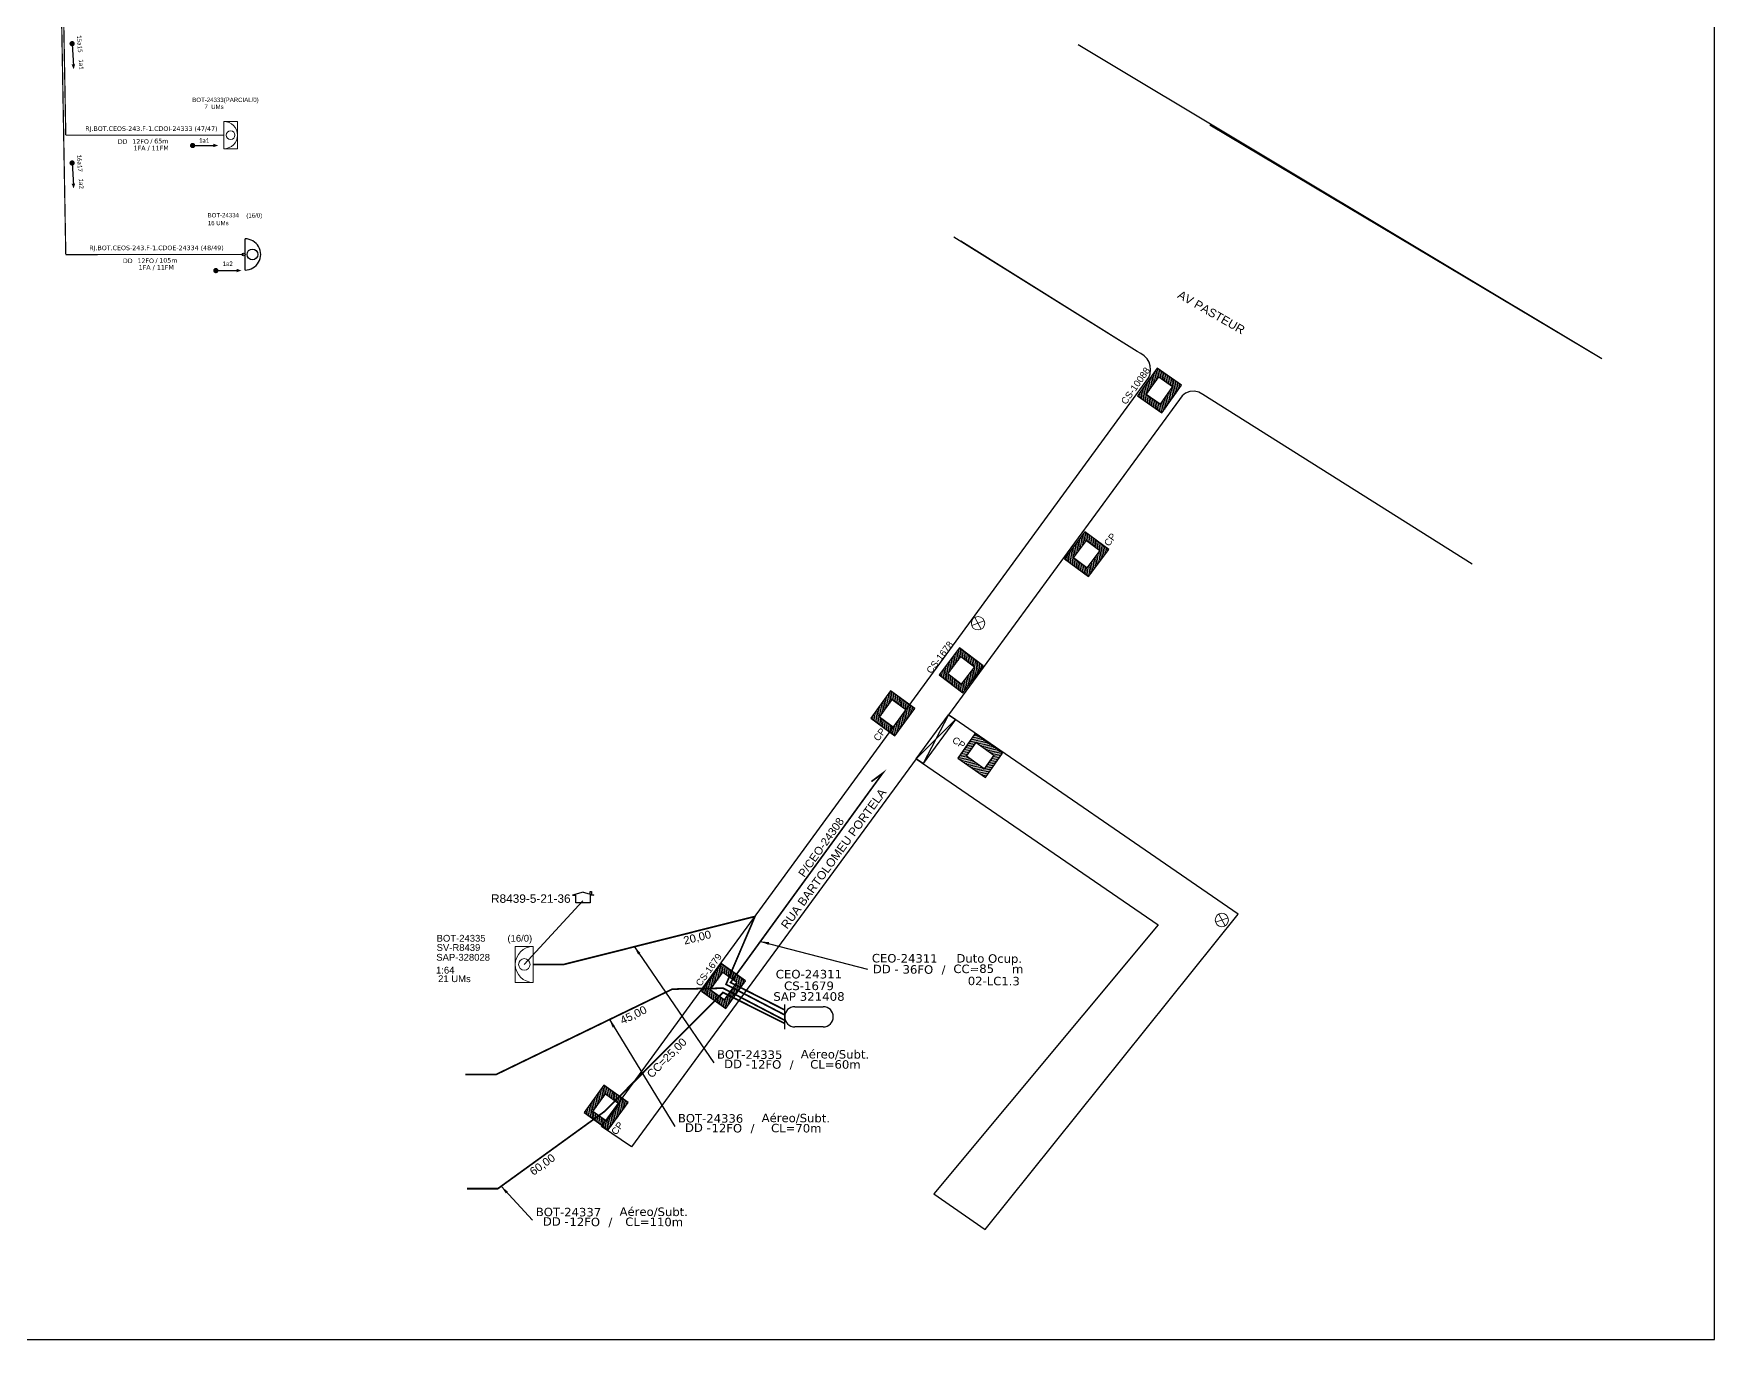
# Paper-space layout 'CDOI-24335' of a CAD drawing. Extents: x 1009 to 1848, y 3 to 597.
# Drawn here: x 1450.8 to 1847.8, y 2.8 to 311.2 of the extents above; entities that cross this region are included whole.
import ezdxf
from ezdxf.enums import TextEntityAlignment as Align

# ---------------------------------------------------------------- set-up
doc = ezdxf.new("R2010")
doc.units = 0
doc.header["$MEASUREMENT"] = 0
doc.layers.get('0').update_dxf_attribs({"linetype": 'CONTINUOUS'})
for name, color, linetype in [('10.1-Caixas Subterrâneas', 5, 'CONTINUOUS'), ('20.4-CEOS', 1, 'CONTINUOUS'), ('20.5-CEO', 1, 'CONTINUOUS'), ('CAP a instalar', 1, 'CONTINUOUS'), ('CDO_POSTE', 1, 'CONTINUOUS'), ('label_cabos', 7, 'CONTINUOUS'), ('locais', 7, 'CONTINUOUS'), ('METRAGEM', 92, 'CONTINUOUS'), ('QUADRA', 94, 'CONTINUOUS'), ('SETA', 7, 'CONTINUOUS'), ('surveys', 7, 'CONTINUOUS'), ('surveys legendas', 7, 'CONTINUOUS')]:
    doc.layers.add(name, color=color, linetype=linetype)
for name, color, linetype, lineweight in [('10.4-Postes', 1, 'CONTINUOUS', 0), ("20.0-LEGENDA DOS CDO'S", 1, 'CONTINUOUS', 0), ('20.1-CDO_INTERIOR', 1, 'CONTINUOUS', 0), ('20.2-CDO_POSTE', 1, 'CONTINUOUS', 5), ('40.1-ETIQUETAS', 1, 'CONTINUOUS', 20), ('Segmento Logradouro Texto', 251, 'CONTINUOUS', 0)]:
    doc.layers.add(name, color=color, linetype=linetype, lineweight=lineweight)
doc.layers.add('DROP DE CLIENTE', color=140, linetype='CONTINUOUS', plot=False)
doc.styles.add('ARIAL', font='arial.ttf')
doc.styles.add('DIGICADE', font='arial.ttf')
doc.styles.add('siredit', font='verdana.ttf')
doc.dimstyles.new('CC', dxfattribs={"dimtxt": 1, "dimasz": 2, "dimexe": 0.18, "dimexo": 0.0625, "dimgap": 0.09, "dimtad": 0, "dimdec": 0, "dimrnd": 1, "dimzin": 0, "dimdsep": 46, "dimtxsty": 'siredit', "dimblk": 'NONE', "dimcen": 0, "dimse1": 1, "dimse2": 1, "dimsd1": 1, "dimsd2": 1, "dimclrt": 7, "dimadec": 0, "dimazin": 0, "dimtfac": 1, "dimtdec": 0, "dimtofl": 0, "dimtmove": 0, "dimatfit": 3, "dimfxl": 0, "dimtolj": 1, "dimtzin": 0, "dimarcsym": 0})

# ---------------------------------------------------------------- blocks, each defined once
blk = doc.blocks.new('SURVEY_SURVEY')
for p, q in [((-0.0000126, 0.0000127), (-0.0000251, 0.000009)), ((-0.0000251, 0.000009), (-0.0000212, 0.000009)), ((-0.0000212, 0), (-0.0000212, 0.000009)), ((-0.000004, 0), (-0.0000212, 0)), ((-0.0000126, 0.0000127), (0, 0.000009)), ((-0.0000041, 0.0000132), (-0.0000028, 0.0000132)), ((-0.0000041, 0.0000103), (-0.0000041, 0.0000132)), ((0, 0.000009), (-0.000004, 0.000009)), ((-0.000004, 0.000009), (-0.000004, 0)), ((-0.0000028, 0.0000132), (-0.0000028, 0.0000099))]:
    blk.add_line(p, q)
blk = doc.blocks.new('POSTE_CELULA_9')
at = {"layer": '10.4-Postes', "color": 10}
for points in [[(-98.28, 125.14), (-100.92, 124.16)], [(-100.27, 125.89), (-98.93, 123.41)]]:
    blk.add_lwpolyline(points, dxfattribs=at)
blk.add_circle((-99.6, 124.65), 1.41, dxfattribs=at)
blk = doc.blocks.new('*X341')
at = {"color": 0, "linetype": 'Continuous'}
for p, q in [((-1.25, 0.34099), (-0.49099, 1.1)), ((-1.25, 0.517767), (-0.667767, 1.1)), ((-1.25, 0.694544), (-0.844544, 1.1)), ((-1.25, 0.87132), (-1.02132, 1.1)), ((-1.25, 1.048097), (-1.198097, 1.1)), ((-1.25, 0.164214), (-0.8035, 0.610714)), ((-1.25, -0.012563), (-0.8035, 0.433937)), ((-1.25, -0.18934), (-0.8035, 0.25716)), ((-1.25, -0.366117), (-0.8035, 0.080383)), ((-0.789214, 0.625), (-0.314214, 1.1)), ((-0.612437, 0.625), (-0.137437, 1.1)), ((-0.43566, 0.625), (0.03934, 1.1)), ((-0.258883, 0.625), (0.216117, 1.1)), ((-0.082107, 0.625), (0.392893, 1.1)), ((0.09467, 0.625), (0.56967, 1.1)), ((0.271447, 0.625), (0.746447, 1.1)), ((0.448223, 0.625), (0.923223, 1.1)), ((0.625, 0.625), (1.1, 1.1)), ((0.801777, 0.625), (1.25, 1.073223)), ((0.8035, 0.449947), (1.25, 0.896447)), ((0.8035, 0.27317), (1.25, 0.71967)), ((0.8035, 0.096393), (1.25, 0.542893)), ((0.8035, -0.080383), (1.25, 0.366117)), ((0.8035, -0.25716), (1.25, 0.18934)), ((0.8035, -0.433937), (1.25, 0.012563)), ((-1.25, -0.542893), (-0.8035, -0.096393)), ((-1.25, -0.71967), (-0.8035, -0.27317)), ((-1.25, -0.896447), (-0.8035, -0.449947)), ((-1.25, -1.073223), (-0.801777, -0.625)), ((-1.1, -1.1), (-0.625, -0.625)), ((-0.923223, -1.1), (-0.448223, -0.625)), ((-0.746447, -1.1), (-0.271447, -0.625)), ((-0.56967, -1.1), (-0.09467, -0.625)), ((-0.392893, -1.1), (0.082107, -0.625)), ((-0.216117, -1.1), (0.258883, -0.625)), ((-0.03934, -1.1), (0.43566, -0.625)), ((0.137437, -1.1), (0.612437, -0.625)), ((0.314214, -1.1), (0.789214, -0.625)), ((0.49099, -1.1), (1.25, -0.34099)), ((0.667767, -1.1), (1.25, -0.517767)), ((0.8035, -0.610714), (1.25, -0.164214)), ((0.844544, -1.1), (1.25, -0.694544)), ((1.02132, -1.1), (1.25, -0.87132)), ((1.198097, -1.1), (1.25, -1.048097))]:
    blk.add_line(p, q, dxfattribs=at)
blk = doc.blocks.new('MANHOLE_MQ')
at = {"color": 0, "linetype": 'Continuous'}
for p, q in [((0.00000623, 0.00000569), (-0.00000627, 0.00000569)), ((-0.00000627, 0.00000569), (-0.00000627, -0.00000531)), ((-0.00000404, 0.00000331), (0.00000399, 0.00000331)), ((-0.00000404, -0.00000294), (-0.00000404, 0.00000331)), ((0.00000399, 0.00000331), (0.00000399, -0.00000294)), ((0.00000623, -0.00000531), (0.00000623, 0.00000569)), ((-0.00000627, -0.00000531), (0.00000623, -0.00000531)), ((0.00000399, -0.00000294), (-0.00000404, -0.00000294)), ((0.00000399, -0.00000294), (0.00000399, -0.00000294))]:
    blk.add_line(p, q, dxfattribs=at)
at = {"color": 0, "linetype": 'Continuous', "xscale": 5e-06, "yscale": 5e-06, "zscale": 1e-05}
blk.add_blockref('*X341', (-0.00000002, 0.00000019), dxfattribs=at)
blk = doc.blocks.new('Inst CB DT OCUP CFOA-SM-DD-S-36')
at = {"layer": 'label_cabos', "color": 0, "style": 'siredit'}
for tag, flags, p in [('ID_ATIVIDADE', 3, (1.31, 2.67)), ('FATOR', 1, (11.56, 2.55))]:
    blk.add_attdef(tag, text='', height=1, rotation=359.69, dxfattribs=dict(at, flags=flags)).set_placement(p, align=Align.MIDDLE_CENTER)
for tag, p in [('TIPO_CABO', (1.11, 0)), ('DESTINO_CABO', (3.13, 1.26)), ('CABO', (4.69, -0.05)), ('/', (7.71, -0.05)), ('LANCE', (10.41, 0.02)), ('TIPO_CABO', (13.11, 1.24)), ('UND', (16.46, 0)), ('FID', (13.65, -1.41))]:
    blk.add_attdef(tag, text='', height=1, rotation=359.69, dxfattribs=at).set_placement(p, align=Align.MIDDLE_CENTER)
blk.add_attdef('QTDE', (11.93, -0.45), '', height=1, rotation=359.69, dxfattribs=at)
blk = doc.blocks.new('_None')
blk = doc.blocks.new('LEGENDA DOS CABOS')
at = {"layer": 'label_cabos', "color": 0, "style": 'siredit'}
for tag, p in [('ID', (4.24, 1.63)), ('XX', (14.31, 1.67)), ('TIPO_CABO', (2.74, 0.52)), ('CABO', (6.16, 0.47)), ('/', (9.19, 0.47)), ('METROS', (14.36, 0.47))]:
    blk.add_attdef(tag, text='', height=1, rotation=359.69, dxfattribs=at).set_placement(p, align=Align.MIDDLE_CENTER)
blk = doc.blocks.new('CDOE-TEXTO PADRÃO')
at = {"layer": "20.0-LEGENDA DOS CDO'S", "color": 0, "style": 'ARIAL'}
for tag, p in [('CDO_N', (0.49, 7.39)), ('SAP', (0.51, 1.67)), ('CORDOALHA', (0.5, 4.33)), ('SPLITER_1', (0.59, -0.91)), ('(XX-XX_F)S', (0.54, -8.29)), ('SPLITER_2', (0.6, -3.55)), ('(XX-XX_L)S', (0.55, -10.83)), ('UMS', (0.55, -13.15))]:
    blk.add_attdef(tag, p, '', height=1.7, rotation=0.11799, dxfattribs=at)
blk.add_attdef('FIBRAS_UTILIZADAS', text='', height=1.7, rotation=0.11799, dxfattribs=at).set_placement((19.77, 7.43), align=Align.CENTER)
blk = doc.blocks.new('ETIQUETA_RS5F')
at = {"layer": '40.1-ETIQUETAS', "color": 0, "style": 'siredit'}
blk.add_text('/', height=1.5, dxfattribs=at).set_placement((1.55, -1.95), align=Align.MIDDLE_RIGHT)
for tag, p in [('ETIQUETA_R_SECUNDARIA', (1.18, 2.1)), ('ETIQUETA_R_PRIMARIA', (1.18, 4.1)), ('F_ATIVAS/F_MORTAS', (1.11, -4.24))]:
    blk.add_attdef(tag, text='', height=1.5, dxfattribs=at).set_placement(p, align=Align.MIDDLE_CENTER)
for tag, p in [('TIPO_CABO', (-6.62, -2.12)), ('CAP_CABO', (0.37, -2.09))]:
    blk.add_attdef(tag, text='', height=1.5, dxfattribs=at).set_placement(p, align=Align.MIDDLE_RIGHT)
blk.add_attdef('METROS', text='', height=1.5, dxfattribs=at).set_placement((2.11, -1.95), align=Align.MIDDLE_LEFT)
for tag, p in [('FUSÃO_1', (0.82, -8.39)), ('FUSÃO_2', (0.82, -10.6)), ('FUSÃO_3', (0.82, -12.93)), ('FUSÃO_4', (0.82, -15.14)), ('FUSÃO_5', (0.82, -17.16))]:
    blk.add_attdef(tag, text='', height=1.5, dxfattribs=at).set_placement(p, align=Align.CENTER)
blk = doc.blocks.new('CDOI_INT')
at = {"layer": '20.1-CDO_INTERIOR', "color": 0, "lineweight": 18}
blk.add_lwpolyline([(4.25, -4.25), (4.25, 4.25), (0, 4.25), (0, -4.25)], close=True, dxfattribs=at)
blk.add_circle((2.12, 0), 1.36, dxfattribs=at)
blk.add_arc((0, 0), 4.25, 270, 90, dxfattribs=at)
at = {"layer": "20.0-LEGENDA DOS CDO'S", "color": 0, "style": 'ARIAL'}
for tag, p in [('CDO_N', (-0.08, 10.38)), ('SPLITER_1', (21.18, 10.38)), ('SAP', (-0.08, 6.23)), ('SURVEY', (-0.08, 8.2)), ('SPLITER_2', (21.19, 8.68)), ('1:XX', (5.94, -2.22)), ('UMS', (5.94, -4.24))]:
    blk.add_attdef(tag, p, '', height=1.36, dxfattribs=at)
blk.add_attdef('FIBRAS_UTILIZADAS', text='', height=1.36, dxfattribs=at).set_placement((15.34, 10.38), align=Align.CENTER)

psp = doc.layouts.new('CDOI-24335')

# ---------------------------------------------------------------- linework, layer by layer
psp.add_lwpolyline([(1009.19, 2.75), (1847.76, 2.75), (1847.76, 596.75), (1009.19, 596.75), (1009.19, 2.75)])
at = {"const_width": 0.62, "elevation": 2.2}
for points in [[(1459.88, 309.14, 1), (1459.92, 308.52, 1)], [(1488.05, 284.77, 1), (1488.67, 284.77, 1)], [(1459.88, 280.96, 1), (1459.92, 280.34, 1)], [(1493.54, 255.23, 1), (1494.16, 255.23, 1)]]:
    psp.add_lwpolyline(points, format="xyb", close=True, dxfattribs=at)
at = {"linetype": 'Continuous'}
psp.add_lwpolyline([(1659.23, 139.93), (1666.85, 150.31), (1668.5, 149.18), (1660.91, 138.78), (1659.23, 139.93), (1668.5, 149.18), (1666.85, 150.31), (1660.91, 138.78)], dxfattribs=at)
at = {"layer": '20.1-CDO_INTERIOR', "color": 1, "lineweight": 18}
psp.add_lwpolyline([(1564.58, 87.08), (1564.57, 95.58), (1568.82, 95.58), (1568.83, 87.08)], close=True, dxfattribs=at)
psp.add_circle((1566.7, 91.33), 1.36, dxfattribs=at)
psp.add_arc((1568.82, 91.33), 4.25, 90.0276, 270.0276, dxfattribs=at)
at = {"layer": '20.5-CEO', "color": 5}
for p, q in [((1630.58, 81.35), (1637.29, 81.35)), ((1637.29, 76.57), (1630.58, 76.57))]:
    psp.add_line(p, q, dxfattribs=at)
psp.add_lwpolyline([(1628.18, 81.84), (1628.18, 76.07)], dxfattribs=at)
for centre, start, end in [((1630.58, 78.96), 90, 270), ((1637.29, 78.96), 270, 90)]:
    psp.add_arc(centre, 2.39, start, end, dxfattribs=at)
at = {"layer": 'CAP a instalar', "color": 0, "ltscale": 7, "const_width": 0.289, "elevation": 2.2}
for points in [[(1458.41, 259.04), (1453.92, 512.51)], [(1458.42, 259.01), (1500.41, 259.04)]]:
    psp.add_lwpolyline(points, dxfattribs=at)
at = {"layer": 'CAP a instalar', "color": 8, "ltscale": 7, "const_width": 0.289, "elevation": 2.2}
for points in [[(1458.41, 287.22), (1454.34, 512.51)], [(1458.41, 287.22), (1495.74, 287.23)]]:
    psp.add_lwpolyline(points, dxfattribs=at)
at = {"layer": 'CAP a instalar', "color": 0, "ltscale": 5}
psp.add_lwpolyline([(1648.68, 134.53, 0.4, 0.4, 0), (1651.36, 136.52, 0.4, 0.4, 0), (1615.41, 87.06, 0.4, 0.4, 0), (1628.18, 80.59, 0, 0, 0)], format="xyseb", dxfattribs=at)
at = {"layer": 'CAP a instalar', "color": 1, "ltscale": 5}
psp.add_lwpolyline([(1568.82, 91.33, 0.4, 0.4, 0), (1576.07, 91.33, 0.4, 0.4, 0), (1621.19, 102.67, 0.4, 0.4, 0), (1614.34, 86.62, 0.4, 0.4, 0), (1628.18, 79.41, 0, 0, 0)], format="xyseb", dxfattribs=at)
at = {"layer": 'CAP a instalar', "color": 8, "ltscale": 5}
for points in [[(1552.78, 65.32, 0.4, 0.4, 0), (1560.03, 65.32, 0.4, 0.4, 0), (1601.67, 85.5, 0.4, 0.4, 0), (1613.66, 85.71, 0.4, 0.4, 0), (1628.18, 78.14, 0, 0, 0)], [(1553.2, 38.36, 0.4, 0.4, 0), (1560.45, 38.36, 0.4, 0.4, 0), (1585.61, 56.57, 0.4, 0.4, 0), (1613.63, 84.7, 0.4, 0.4, 0), (1628.18, 77.39, 0, 0, 0)]]:
    psp.add_lwpolyline(points, format="xyseb", dxfattribs=at)
at = {"layer": 'CDO_POSTE', "color": 0}
psp.add_line((1500.75, 255.36, 2.2), (1500.75, 262.73, 2.2), dxfattribs=at)
for centre, major_axis, start_param, end_param in [((1500.75, 259.04, 2.2), (-2.61, 2.61), 2.356194, 5.497787), ((1500.41, 259.04, 2.2), (-0.241, 0.241), 2.35619449019234, 8.639379797371927), ((1502.5, 259.04, 2.2), (0.899, 0.899), 3.926991, 10.210176)]:
    psp.add_ellipse(centre, major_axis=major_axis, ratio=1, start_param=start_param, end_param=end_param, dxfattribs=at)
at = {"layer": 'DROP DE CLIENTE', "linetype": 'Continuous'}
psp.add_lwpolyline([(1580.52, 106.35), (1566.7, 91.33)], dxfattribs=at)
at = {"layer": 'QUADRA'}
for p, q in [((1697.53, 308.63), (1821.2, 234.5)), ((1697.53, 308.63), (1821.2, 234.5)), ((1697.53, 308.63), (1821.2, 234.5)), ((1728.63, 289.69), (1821.2, 234.5)), ((1711.43, 236.15), (1668.13, 263.16)), ((1711.43, 236.15), (1668.13, 263.16)), ((1711.43, 236.15), (1669.77, 262.14)), ((1711.43, 236.15), (1670.06, 261.96)), ((1712.33, 235.68), (1711.43, 236.15)), ((1712.33, 235.68), (1711.43, 236.15)), ((1712.33, 235.68), (1711.43, 236.15)), ((1712.33, 235.68), (1711.43, 236.15)), ((1713.12, 235.11), (1712.33, 235.68)), ((1713.12, 235.11), (1712.33, 235.68)), ((1713.12, 235.11), (1712.33, 235.68)), ((1713.12, 235.11), (1712.33, 235.68)), ((1713.77, 234.4), (1713.12, 235.11)), ((1713.77, 234.4), (1713.12, 235.11)), ((1713.77, 234.4), (1713.12, 235.11)), ((1713.77, 234.4), (1713.12, 235.11)), ((1714.25, 233.59), (1713.77, 234.4)), ((1714.25, 233.59), (1713.77, 234.4)), ((1714.25, 233.59), (1713.77, 234.4)), ((1714.25, 233.59), (1713.77, 234.4)), ((1714.17, 229.98), (1714.5, 230.85)), ((1714.17, 229.98), (1714.5, 230.85)), ((1714.17, 229.98), (1714.5, 230.85)), ((1714.17, 229.98), (1714.5, 230.85)), ((1714.54, 232.7), (1714.25, 233.59)), ((1714.54, 232.7), (1714.25, 233.59)), ((1714.54, 232.7), (1714.25, 233.59)), ((1714.54, 232.7), (1714.25, 233.59)), ((1714.5, 230.85), (1714.62, 231.78)), ((1714.5, 230.85), (1714.62, 231.78)), ((1714.5, 230.85), (1714.62, 231.78)), ((1714.5, 230.85), (1714.62, 231.78)), ((1714.62, 231.78), (1714.54, 232.7)), ((1714.62, 231.78), (1714.54, 232.7)), ((1714.62, 231.78), (1714.54, 232.7)), ((1714.62, 231.78), (1714.54, 232.7)), ((1584.95, 53.04), (1714.17, 229.98)), ((1584.95, 53.04), (1714.17, 229.98)), ((1584.95, 53.04), (1714.17, 229.98)), ((1584.95, 53.04), (1714.17, 229.98)), ((1723.88, 226.63), (1722.87, 226.26)), ((1723.88, 226.63), (1722.87, 226.26)), ((1723.88, 226.63), (1722.87, 226.26)), ((1723.88, 226.63), (1722.87, 226.26)), ((1724.97, 226.71), (1723.88, 226.63)), ((1724.97, 226.71), (1723.88, 226.63)), ((1724.97, 226.71), (1723.88, 226.63)), ((1724.97, 226.71), (1723.88, 226.63)), ((1726.03, 226.47), (1724.97, 226.71)), ((1726.03, 226.47), (1724.97, 226.71)), ((1726.03, 226.47), (1724.97, 226.71)), ((1726.03, 226.47), (1724.97, 226.71)), ((1726.96, 225.93), (1726.03, 226.47)), ((1726.96, 225.93), (1726.03, 226.47)), ((1726.96, 225.93), (1726.03, 226.47)), ((1726.96, 225.93), (1726.03, 226.47)), ((1721.46, 224.76), (1666.85, 150.31)), ((1721.46, 224.76), (1666.85, 150.31)), ((1721.46, 224.76), (1666.85, 150.31)), ((1721.46, 224.76), (1666.85, 150.31)), ((1722.04, 225.61), (1721.46, 224.76)), ((1722.04, 225.61), (1721.46, 224.76)), ((1722.04, 225.61), (1721.46, 224.76)), ((1722.04, 225.61), (1721.46, 224.76)), ((1722.87, 226.26), (1722.04, 225.61)), ((1722.87, 226.26), (1722.04, 225.61)), ((1722.87, 226.26), (1722.04, 225.61)), ((1722.87, 226.26), (1722.04, 225.61)), ((1790.57, 185.91), (1726.96, 225.93)), ((1790.57, 185.91), (1726.96, 225.93)), ((1790.57, 185.91), (1726.96, 225.93)), ((1790.57, 185.91), (1726.96, 225.93)), ((1659.23, 139.93), (1591.99, 48.26)), ((1659.23, 139.93), (1591.99, 48.26)), ((1659.23, 139.93), (1591.99, 48.26)), ((1659.23, 139.93), (1591.99, 48.26)), ((1591.99, 48.26), (1584.95, 53.04)), ((1584.95, 53.04), (1584.95, 53.04)), ((1584.95, 53.04), (1584.95, 53.04)), ((1591.99, 48.26), (1584.95, 53.04)), ((1584.95, 53.04), (1584.95, 53.04)), ((1584.95, 53.04), (1584.95, 53.04)), ((1591.99, 48.26), (1584.95, 53.04)), ((1584.95, 53.04), (1584.95, 53.04)), ((1584.95, 53.04), (1584.95, 53.04)), ((1591.99, 48.26), (1584.95, 53.04)), ((1584.95, 53.04), (1584.95, 53.04)), ((1584.95, 53.04), (1584.95, 53.04)), ((1591.99, 48.26), (1591.99, 48.26)), ((1591.99, 48.26), (1591.99, 48.26)), ((1591.99, 48.26), (1591.99, 48.26)), ((1591.99, 48.26), (1591.99, 48.26))]:
    psp.add_line(p, q, dxfattribs=at)
psp.add_lwpolyline([(1659.23, 139.93), (1716.37, 100.7), (1663.42, 37.14), (1675.55, 28.68), (1735.32, 103.18), (1666.85, 150.31)], dxfattribs=at)
at = {"layer": 'SETA', "elevation": 2.2}
for points in [[(1459.9, 308.83), (1460.22, 303.51)], [(1488.36, 284.77), (1493.69, 284.77)], [(1459.9, 280.65), (1460.22, 275.33)], [(1493.85, 255.23), (1499.18, 255.23)]]:
    psp.add_lwpolyline(points, dxfattribs=at)
at = {"layer": 'SETA'}
for points in [[(1460.62, 303.96, 2.2), (1460.27, 302.8, 2.2), (1459.79, 303.91, 2.2)], [(1493.26, 285.19, 2.2), (1494.4, 284.78, 2.2), (1493.26, 284.37, 2.2)], [(1460.62, 275.78, 2.2), (1460.27, 274.63, 2.2), (1459.79, 275.73, 2.2)], [(1498.75, 255.65, 2.2), (1499.89, 255.24, 2.2), (1498.75, 254.83, 2.2)]]:
    psp.add_solid(points, dxfattribs=at)

# ---------------------------------------------------------------- block references
at = {"color": 0, "lineweight": 0}
ref = psp.add_blockref('Inst CB DT OCUP CFOA-SM-DD-S-36', (1650.28, 90.24), dxfattribs=dict(at, xscale=2, yscale=2, zscale=2))
ref.add_attrib('DESTINO_CABO', 'CEO-24311', dxfattribs={"layer": 'label_cabos', "color": 0, "height": 2, "rotation": 359.69, "style": 'siredit'}).set_placement((1656.54, 92.77), align=Align.MIDDLE_CENTER)
ref.add_attrib('TIPO_CABO', 'Duto Ocup.', dxfattribs={"layer": 'label_cabos', "color": 0, "height": 2, "rotation": 359.69, "style": 'siredit'}).set_placement((1676.5, 92.73), align=Align.MIDDLE_CENTER)
ref.add_attrib('/', '/', dxfattribs={"layer": 'label_cabos', "color": 0, "height": 2, "rotation": 359.69, "style": 'siredit'}).set_placement((1665.71, 90.14), align=Align.MIDDLE_CENTER)
ref.add_attrib('FID', '02-LC1.3', dxfattribs={"layer": 'label_cabos', "color": 0, "height": 2, "rotation": 359.69, "style": 'siredit'}).set_placement((1677.58, 87.41), align=Align.MIDDLE_CENTER)
ref.add_attrib('LANCE', 'CC=', dxfattribs={"layer": 'label_cabos', "color": 0, "height": 2, "rotation": 359.69, "style": 'siredit'}).set_placement((1671.1, 90.28), align=Align.MIDDLE_CENTER)
ref.add_attrib('UND', 'm', dxfattribs={"layer": 'label_cabos', "color": 0, "height": 2, "rotation": 359.69, "style": 'siredit'}).set_placement((1683.21, 90.24), align=Align.MIDDLE_CENTER)
ref.add_attrib('CABO', '36FO', dxfattribs={"layer": 'label_cabos', "color": 0, "height": 2, "rotation": 359.69, "style": 'siredit'}).set_placement((1659.65, 90.14), align=Align.MIDDLE_CENTER)
ref.add_attrib('TIPO_CABO', 'DD - ', dxfattribs={"layer": 'label_cabos', "color": 0, "height": 2, "rotation": 359.69, "style": 'siredit'}).set_placement((1652.5, 90.23), align=Align.MIDDLE_CENTER)
ref.add_attrib('QTDE', '85', (1674.14, 89.33), dxfattribs={"layer": 'label_cabos', "color": 0, "height": 2, "rotation": 359.69, "style": 'siredit'})
at = {"layer": '10.1-Caixas Subterrâneas', "color": 30, "yscale": 639575.1086223164, "zscale": 639575.1086223164}
for p, xscale, rotation in [((1716.59, 226.95), 639575.1086223164, 234.7828982117151), ((1699.4, 188.31), 639575.1086223165, 233.3752063773877), ((1669.76, 160.85), 639575.1086223164, 232.9137714706371), ((1653.61, 150.7), 639575.1086223164, 234.0520737370764), ((1674.42, 140.75), 639575.1086223163, 144.7984133941828), ((1613.64, 86.28), 639575.1086223164, 234.3793967661449), ((1585.9, 57.58), 639575.1086223163, 233.9501949920777)]:
    psp.add_blockref('MANHOLE_MQ', p, dxfattribs=dict(at, xscale=xscale, rotation=rotation))
at = {"layer": '20.1-CDO_INTERIOR', "color": 8, "ltscale": 11}
ref = psp.add_blockref('CDOI_INT', (1495.75, 287.23, 2.2), dxfattribs=dict(at, xscale=0.7533554517852777, yscale=0.7533554517852777, zscale=0.7533554517852777))
ref.add_attrib('CDO_N', 'BOT-24333', dxfattribs={"layer": "20.0-LEGENDA DOS CDO'S", "color": 8, "height": 1.025, "style": 'ARIAL'}).set_placement((1495.69, 295.05, 2.2), align=Align.RIGHT)
ref.add_attrib('FIBRAS_UTILIZADAS', '    (PARCIAL/0)', dxfattribs={"layer": "20.0-LEGENDA DOS CDO'S", "color": 8, "height": 1.0227, "style": 'ARIAL'}).set_placement((1499.04, 295.05, 2.2), align=Align.CENTER)
ref.add_attrib('SURVEY', '7  UMs', dxfattribs={"layer": "20.0-LEGENDA DOS CDO'S", "color": 8, "height": 1.025, "style": 'ARIAL'}).set_placement((1495.69, 293.41, 2.2), align=Align.RIGHT)
at = {"layer": '20.2-CDO_POSTE', "color": 0}
ref = psp.add_blockref('CDOE-TEXTO PADRÃO', (1496.3, 260.93, 2.2), dxfattribs=dict(at, xscale=0.6024779562452673, yscale=0.6024779562452673, zscale=0.6024779544719101))
ref.add_attrib('CDO_N', 'BOT-24334', (1491.91, 267.79, 2.2), dxfattribs={"layer": "20.0-LEGENDA DOS CDO'S", "color": 0, "height": 1.024, "rotation": 0.118, "style": 'ARIAL'})
ref.add_attrib('CORDOALHA', '16 UMs', (1491.95, 265.94, 2.2), dxfattribs={"layer": "20.0-LEGENDA DOS CDO'S", "color": 0, "height": 1.024, "rotation": 0.118, "style": 'ARIAL'})
ref.add_attrib('FIBRAS_UTILIZADAS', '       (16/0)', dxfattribs={"layer": "20.0-LEGENDA DOS CDO'S", "color": 0, "height": 1.0241, "rotation": 0.118, "style": 'ARIAL'}).set_placement((1501.54, 267.74, 2.2), align=Align.CENTER)
at = {"layer": '40.1-ETIQUETAS', "color": 8}
ref = psp.add_blockref('ETIQUETA_RS5F', (1477.77, 287.24, 2.2), dxfattribs=dict(at, xscale=0.7229735360686504, yscale=0.7229735360686504, zscale=0.7229735360686504))
ref.add_attrib('ETIQUETA_R_SECUNDARIA', 'RJ.BOT.CEOS-243.F-1.CDOI-24333 (47/47)', dxfattribs={"color": 0, "height": 1.0845, "style": 'siredit'}).set_placement((1478.63, 288.76, 2.2), align=Align.MIDDLE_CENTER)
ref.add_attrib('TIPO_CABO', 'DD', dxfattribs={"color": 0, "height": 1.084, "style": 'siredit'}).set_placement((1472.99, 285.71, 2.2), align=Align.MIDDLE_RIGHT)
ref.add_attrib('CAP_CABO', '12FO', dxfattribs={"color": 0, "height": 1.084, "style": 'siredit'}).set_placement((1478.04, 285.73, 2.2), align=Align.MIDDLE_RIGHT)
ref.add_attrib('METROS', '65m', dxfattribs={"color": 0, "height": 1.084, "style": 'siredit'}).set_placement((1479.3, 285.83, 2.2), align=Align.MIDDLE_LEFT)
ref.add_attrib('F_ATIVAS/F_MORTAS', '1FA / 11FM', dxfattribs={"color": 0, "height": 1.084, "style": 'siredit'}).set_placement((1478.58, 284.17, 2.2), align=Align.MIDDLE_CENTER)
at = {"layer": '40.1-ETIQUETAS', "color": 0}
ref = psp.add_blockref('ETIQUETA_RS5F', (1478.98, 259.07, 2.2), dxfattribs=dict(at, xscale=0.7229735360686504, yscale=0.7229735360686504, zscale=0.7229735360686504))
ref.add_attrib('ETIQUETA_R_SECUNDARIA', 'RJ.BOT.CEOS-243.F-1.CDOE-24334 (48/49)', dxfattribs={"color": 0, "height": 1.0845, "style": 'siredit'}).set_placement((1479.83, 260.59, 2.2), align=Align.MIDDLE_CENTER)
ref.add_attrib('TIPO_CABO', 'DD', dxfattribs={"color": 0, "height": 1.084, "style": 'siredit'}).set_placement((1474.19, 257.54, 2.2), align=Align.MIDDLE_RIGHT)
ref.add_attrib('CAP_CABO', '12FO', dxfattribs={"color": 0, "height": 1.084, "style": 'siredit'}).set_placement((1479.24, 257.55, 2.2), align=Align.MIDDLE_RIGHT)
ref.add_attrib('METROS', '105m', dxfattribs={"color": 0, "height": 1.084, "style": 'siredit'}).set_placement((1480.5, 257.65, 2.2), align=Align.MIDDLE_LEFT)
ref.add_attrib('F_ATIVAS/F_MORTAS', '1FA / 11FM', dxfattribs={"color": 0, "height": 1.084, "style": 'siredit'}).set_placement((1479.78, 256, 2.2), align=Align.MIDDLE_CENTER)
at = {"layer": 'label_cabos', "color": 0, "lineweight": 0, "xscale": 2, "yscale": 2, "zscale": 2}
for p, values in [((1611.45, 66.77), {'ID': 'BOT-24335', 'CABO': '12FO', 'METROS': 'CL=60m', 'XX': 'Aéreo/Subt.', '/': '/', 'TIPO_CABO': 'DD -'}), ((1602.21, 51.71), {'ID': 'BOT-24336', 'CABO': '12FO', 'METROS': 'CL=70m', 'XX': 'Aéreo/Subt.', '/': '/', 'TIPO_CABO': 'DD -'}), ((1568.65, 29.57), {'ID': 'BOT-24337', 'CABO': '12FO', 'METROS': 'CL=110m', 'XX': 'Aéreo/Subt.', '/': '/', 'TIPO_CABO': 'DD -'})]:
    psp.add_blockref('LEGENDA DOS CABOS', p, dxfattribs=at).add_auto_attribs(values)
at = {"layer": 'locais', "xscale": 1.118822477179497, "yscale": 1.118822477179497, "zscale": 1.118822477179497}
for p in [(1785.29, 32.45), (1842.87, -37.64)]:
    psp.add_blockref('POSTE_CELULA_9', p, dxfattribs=at)
at = {"layer": 'surveys', "color": 255, "xscale": 200000, "yscale": 200000, "zscale": 200000}
psp.add_blockref('SURVEY_SURVEY', (1583.09, 105.88), dxfattribs=at)

# ---------------------------------------------------------------- texts
at = {"color": 0, "char_height": 1.0604, "width": 15.7182, "attachment_point": 5, "rotation": 273.4639}
for s, insert in [('\\C7;\\fCalibri|b0|i0|c0|p34;15a15', (1461.69, 308.8, 2.2)), ('\\C7;\\fCalibri|b0|i0|c0|p34;1a1', (1462.07, 303.95, 2.2)), ('\\C7;\\fCalibri|b0|i0|c0|p34;16a17', (1461.69, 280.62, 2.2)), ('\\C7;\\fCalibri|b0|i0|c0|p34;1a2', (1462.07, 275.77, 2.2))]:
    psp.add_mtext(s, dxfattribs=dict(at, insert=insert))
at = {"color": 0, "char_height": 1.0604, "width": 15.7182, "attachment_point": 5}
for s, insert in [('\\C7;\\fCalibri|b0|i0|c0|p34;1a1', (1491.06, 285.97, 2.2)), ('\\C7;\\fCalibri|b0|i0|c0|p34;1a2', (1496.62, 256.86, 2.2))]:
    psp.add_mtext(s, dxfattribs=dict(at, insert=insert))
at = {"layer": '10.1-Caixas Subterrâneas', "color": 30, "style": 'ARIAL'}
for s, rotation, p in [('CS-10088', 54.7829, (1708.79, 223.44)), ('CP', 53.3752, (1704.76, 189.96)), ('CS-1678', 52.9138, (1662.79, 159.87)), ('CP', 54.0521, (1650.32, 143.92)), ('CP', 324.7984, (1667.59, 143.96)), ('CS-1679', 54.3794, (1608.34, 86)), ('CP', 53.9502, (1588.39, 50.89))]:
    psp.add_text(s, height=1.6, rotation=rotation, dxfattribs=at).set_placement(p)
at = {"layer": "20.0-LEGENDA DOS CDO'S", "color": 1, "style": 'ARIAL'}
for s, p in [('   SV-R8439', (1550.22, 94.53)), ('     BOT-24335', (1550.22, 96.71)), ('21 UMs', (1550.2, 87.15))]:
    psp.add_text(s, height=1.6, rotation=359.9724, dxfattribs=at).set_placement(p, align=Align.CENTER)
at = {"layer": "20.0-LEGENDA DOS CDO'S", "color": 1, "linetype": 'Continuous', "style": 'ARIAL'}
psp.add_text('(16/0)', height=1.6, rotation=359.9724, dxfattribs=at).set_placement((1565.64, 96.71), align=Align.CENTER)
for s, p in [('SAP-328028', (1558.59, 92.21)), ('1:64', (1550.2, 89.17))]:
    psp.add_text(s, height=1.6, rotation=359.9724, dxfattribs=at).set_placement(p, align=Align.RIGHT)
at = {"layer": '20.4-CEOS', "color": 5, "style": 'siredit'}
psp.add_text('CEO-24311', height=2.019, dxfattribs=at).set_placement((1633.91, 90.04), align=Align.TOP_CENTER)
at = {"layer": '20.5-CEO', "color": 5, "style": 'siredit'}
for s, p in [('CS-1679', (1633.93, 87.29)), ('SAP 321408', (1633.93, 84.77))]:
    psp.add_text(s, height=2.028, dxfattribs=at).set_placement(p, align=Align.TOP_CENTER)
at = {"layer": 'METRAGEM', "style": 'ARIAL'}
for s, height, rotation, p in [('P/CEO-24308', 1.8898, 54.5823, (1632.81, 111.77)), ('20,00', 1.89, 14.1002, (1604.57, 96)), ('45,00', 1.89, 25.8561, (1589.89, 77.1)), ('CC=25,00', 1.89, 45.116, (1596.78, 64.34)), ('60,00', 1.89, 35.8909, (1568.85, 41.36))]:
    psp.add_text(s, height=height, rotation=rotation, dxfattribs=at).set_placement(p)
at = {"layer": 'Segmento Logradouro Texto', "color": 5, "linetype": 'Continuous', "char_height": 2, "attachment_point": 1, "style": 'DIGICADE'}
for s, insert, width, rotation in [('\\fArial|b0|i0|c0|p34;\\W1.0000000000;\\T1.0000000000;\\o\\lAV PASTEUR', (1721.77, 250.66), 18.4802, 330.1427), ('\\fArial|b0|i0|c0|p34;\\W1.0000000000;\\T1.0000000000;\\o\\lAV PASTEUR', (1721.77, 250.66), 18.4802, 330.1427), ('\\fArial|b0|i0|c0|p34;\\W1.0000000000;\\T1.0000000000;\\o\\lRUA BARTOLOMEU PORTELA', (1627.16, 100.7), 40.6194, 54.0007)]:
    psp.add_mtext(s, dxfattribs=dict(at, insert=insert, width=width, rotation=rotation))
at = {"layer": 'surveys legendas', "style": 'ARIAL'}
psp.add_text('R8439-5-21-36', height=2, dxfattribs=at).set_placement((1558.84, 105.88))

# ---------------------------------------------------------------- leaders
at = {"layer": 'label_cabos'}
for points in [[(1592.7, 95.51), (1611.45, 68.12)], [(1622.51, 96.77), (1647.75, 90.21)], [(1586.8, 78.29), (1602.21, 53.06)], [(1561.21, 38.91), (1568.65, 30.93)]]:
    psp.add_leader(points, dimstyle='CC', override={"dimgap": 0.09, "dimtad": 0}, dxfattribs=at)

doc.saveas('drawing.dxf')
